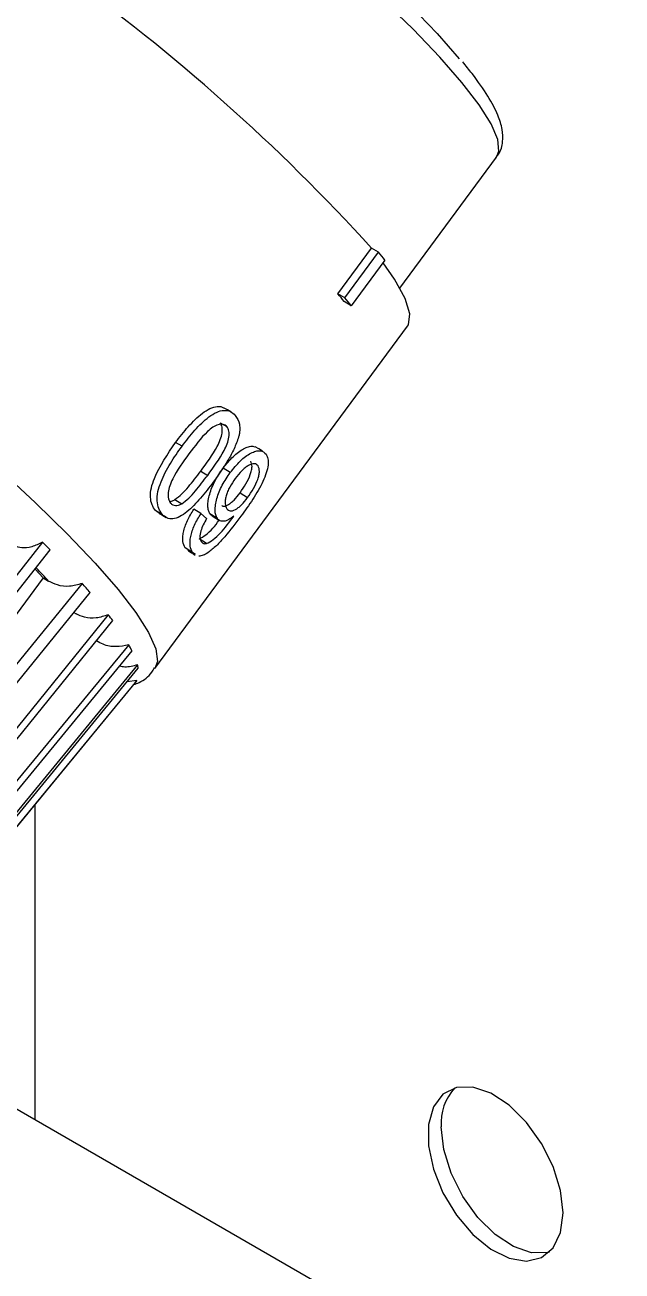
# Model space of a CAD drawing. Header units: millimetres. Extents: x 15 to 415, y 5 to 292.
# Drawn here: x 312.08 to 320.99, y 177.9 to 196.5 of the extents above; entities that cross this region are included whole.
import ezdxf

# ---------------------------------------------------------------- set-up
doc = ezdxf.new("R2010")
doc.units = ezdxf.units.MM

msp = doc.modelspace()

# ---------------------------------------------------------------- linework, layer by layer
at = {"color": 7, "linetype": 'Continuous', "lineweight": 25}
for p, q in [((317.6759, 192.5674), (319.1184, 194.5219)), ((316.7486, 192.4834), (317.2513, 193.1645)), ((316.8534, 192.4206), (317.3562, 193.1017)), ((317.3562, 193.1017), (317.2513, 193.1645)), ((317.4519, 192.9823), (316.9492, 192.3011)), ((316.8534, 192.4206), (316.7486, 192.4834)), ((316.9492, 192.3011), (316.8426, 192.3662)), ((314.0172, 186.8881), (317.7875, 191.9969)), ((314.9917, 190.5585), (315.0931, 190.4997)), ((314.4231, 190.2068), (314.3263, 190.2604)), ((314.7026, 189.8344), (314.8065, 189.7727)), ((315.143, 189.8144), (315.0361, 189.8797)), ((314.3172, 189.4099), (314.4204, 189.349)), ((315.2909, 189.5125), (315.4026, 189.4403)), ((314.0859, 189.204), (314.0261, 189.2501)), ((314.1276, 189.1913), (314.0261, 189.2501)), ((314.7047, 189.2009), (314.5977, 189.2664)), ((314.7047, 189.2009), (314.7895, 189.126)), ((314.9503, 189.1302), (314.8405, 189.1995)), ((314.7904, 188.7543), (314.6796, 188.8251)), ((312.341, 188.775), (306.8834, 181.883)), ((306.9987, 181.7673), (312.457, 188.6589)), ((314.515, 188.6654), (314.4709, 188.6908)), ((314.5807, 188.6214), (314.4709, 188.6908)), ((314.6259, 188.5949), (314.5807, 188.6214)), ((312.3495, 188.2449), (311.6793, 187.3367)), ((312.23, 188.3723), (312.3495, 188.2449)), ((312.3495, 188.2449), (312.4312, 188.194)), ((312.9307, 188.1587), (307.3872, 181.358)), ((307.5263, 181.2016), (313.0503, 188.0233)), ((313.3234, 187.6916), (307.7995, 180.8699)), ((312.8096, 187.726), (312.8435, 187.7058)), ((307.8654, 180.7824), (313.3901, 187.6037)), ((313.6285, 187.2437), (308.0622, 180.4873)), ((308.1199, 180.3813), (313.6769, 187.1526)), ((313.7583, 186.9437), (308.2012, 180.1724)), ((308.2113, 180.1218), (313.7692, 186.8925)), ((308.1727, 179.9301), (313.7293, 186.6792)), ((313.7488, 186.7081), (308.1971, 179.9696)), ((313.7488, 186.7081), (313.6033, 186.6904)), ((312.2316, 180.1508), (312.2316, 184.8601)), ((326.7531, 171.7677), (310.3858, 181.2164))]:
    msp.add_line(p, q, dxfattribs=at)
at = {"color": 8, "linetype": 'Continuous', "lineweight": 25, "flags": 128}
for points in [[(318.6008, 195.6378), (318.2715, 196.0151), (317.8734, 196.431), (317.4121, 196.8796), (316.894, 197.3547), (316.3265, 197.8496), (315.7176, 198.3573), (315.0756, 198.8707), (314.4098, 199.3826), (313.7294, 199.8858), (313.0439, 200.3732), (312.363, 200.838), (311.6963, 201.2738), (311.0531, 201.6742), (310.4425, 202.0339), (309.8729, 202.3476), (309.3525, 202.611), (308.8885, 202.8203), (308.4874, 202.9728), (308.1548, 203.0661), (307.8955, 203.0991), (307.7131, 203.0711), (307.624, 203.0049)], [(301.8331, 195.8799), (301.8526, 195.9024), (301.9929, 195.9694), (302.2134, 195.9744), (302.5112, 195.9173), (302.8822, 195.799), (303.3214, 195.6209), (303.8229, 195.3855), (304.3798, 195.096), (304.9847, 194.7563), (305.6293, 194.3711), (306.305, 193.9454), (307.0026, 193.4851), (307.7127, 192.9963), (308.4257, 192.4858), (309.1318, 191.9603), (309.8217, 191.4271), (310.4859, 190.8933), (311.1155, 190.3661), (311.7019, 189.8527), (312.2373, 189.36), (312.7143, 188.8947), (313.1266, 188.463), (313.4686, 188.0708)], [(319.1184, 194.5219), (319.1535, 194.6106), (319.1351, 194.7871), (319.0357, 195.0194), (318.8567, 195.3043), (318.6008, 195.6378)], [(313.4686, 188.0708), (313.7355, 187.7235), (313.9239, 187.4256), (314.0312, 187.1813), (314.0559, 186.9938), (314.0185, 186.8899)]]:
    msp.add_lwpolyline(points, dxfattribs=at)
at = {"color": 7, "linetype": 'Continuous', "lineweight": 25, "flags": 128}
for points in [[(308.7305, 203.0695), (308.9716, 202.9889), (309.3946, 202.8165), (309.8804, 202.5861), (310.4216, 202.3012), (311.0101, 201.9661), (311.637, 201.5859), (312.2926, 201.1663), (312.9672, 200.7138), (313.6504, 200.2352), (314.332, 199.7376), (315.0015, 199.2288), (315.6488, 198.7163), (316.2641, 198.208), (316.8382, 197.7116), (317.3622, 197.2345), (317.8283, 196.7841), (318.2293, 196.3671), (318.5592, 195.9898)], [(317.7875, 191.9969), (317.8025, 192.0208), (317.8249, 192.184), (317.7553, 192.4119), (317.5946, 192.7011), (317.4241, 192.9446)], [(315.1536, 190.7198), (315.1038, 190.7484), (315.0539, 190.777)], [(315.6221, 190.1323), (315.5677, 190.1664), (315.5133, 190.2005)], [(314.0845, 189.2019), (314.136, 189.1718), (314.1875, 189.1417)], [(314.8724, 189.1696), (314.9277, 189.1345), (314.983, 189.0994)], [(320.1108, 178.7639), (320.0734, 179.1002), (319.9638, 179.4549), (319.7902, 179.8015), (319.5654, 180.1144), (319.3062, 180.3705), (319.0318, 180.5506), (318.7624, 180.6414), (318.5182, 180.6363), (318.3171, 180.5355), (318.1742, 180.3466), (318.0999, 180.0836), (318.0999, 179.7659), (318.1742, 179.4172), (318.3171, 179.0632), (318.5182, 178.7303), (318.7624, 178.4432), (319.0318, 178.223), (319.3062, 178.0863), (319.5654, 178.043), (319.7902, 178.0965), (319.9638, 178.2427), (320.0734, 178.4708), (320.1108, 178.7639)], [(319.9088, 178.1806), (319.8853, 178.1744), (319.641, 178.1692), (319.3717, 178.2601), (319.0972, 178.4402), (318.838, 178.6962), (318.6132, 179.0092), (318.4396, 179.3558), (318.33, 179.7105), (318.2926, 180.0468)]]:
    msp.add_lwpolyline(points, dxfattribs=at)
at = {"color": 7, "linetype": 'Continuous', "lineweight": 25}
for centre, radius, start, end in [((295.7734, 173.6654), 29.0089, 42.23539, 54.47994), ((311.8119, 188.5573), 7.1687, 38.11712, 39.34051), ((311.3071, 188.0231), 7.036, 38.11712, 39.34051), ((311.3092, 187.8761), 7.1687, 38.11712, 39.34051), ((299.3991, 175.7236), 18.3802, 44.72984, 45.24117), ((305.1764, 181.1879), 10.4269, 40.9616, 41.9541), ((308.8985, 184.2654), 5.5963, 36.62094, 37.75077), ((311.936, 186.2863), 1.9445, 26.45413, 29.49526), ((313.1795, 186.7937), 0.5979, 9.51596, 14.53524), ((313.5876, 186.7959), 0.1836, 320.54766, 331.43951), ((319.0515, 180.1105), 0.7616, 136.98275, 184.80053)]:
    msp.add_arc(centre, radius, start, end, dxfattribs=at)
at = {"color": 8, "linetype": 'Continuous', "lineweight": 25}
msp.add_arc((303.3785, 179.9704), 12.2302, 42.2524, 43.48023, dxfattribs=at)
at = {"color": 7, "linetype": 'Continuous', "lineweight": 25}
for points, knots in [([(319.1025, 194.5164), (319.1184, 194.5326), (319.1817, 194.5969), (319.2161, 194.758), (319.2065, 194.9488), (319.1365, 195.1664), (318.9949, 195.4326), (318.8073, 195.7027), (318.66, 195.8851), (318.6122, 195.9444)], [0, 0, 0, 0, 0.04382412, 0.17396717, 0.30671741, 0.46770042, 0.67607837, 0.89477556, 1, 1, 1, 1]), ([(314.3263, 190.2604), (314.3884, 190.3416), (314.5123, 190.5036), (314.6888, 190.6784), (314.8405, 190.7747), (314.9512, 190.8052), (315.0235, 190.7988), (315.0497, 190.7777), (315.0525, 190.7755)], [0, 0, 0, 0, 0.28163218, 0.56256275, 0.70312017, 0.84338461, 0.98365967, 1, 1, 1, 1]), ([(314.4231, 190.2068), (314.4852, 190.2878), (314.6092, 190.4499), (314.7867, 190.6246), (314.9387, 190.7191), (315.0519, 190.7508), (315.1496, 190.7319), (315.1947, 190.6892), (315.2173, 190.6679)], [0, 0, 0, 0, 0.2489047, 0.4974834, 0.6223125, 0.7475325, 0.873476, 1, 1, 1, 1]), ([(315.2173, 190.6679), (315.2439, 190.628), (315.2838, 190.568), (315.2865, 190.4615), (315.2798, 190.3969), (315.2721, 190.3629), (315.2682, 190.3459)], [0, 0, 0, 0, 0.5003167, 0.7504277, 0.8753328, 1, 1, 1, 1]), ([(315.0931, 190.4997), (315.0759, 190.5135), (315.0414, 190.5412), (314.9638, 190.5323), (314.8825, 190.4957), (314.7262, 190.3595), (314.6152, 190.2116), (314.5265, 190.0934)], [0, 0, 0, 0, 0.1262341, 0.2519697, 0.3771553, 0.5019799, 1, 1, 1, 1]), ([(314.7026, 189.8344), (314.7898, 189.9543), (314.8988, 190.1041), (314.9989, 190.3051), (315.0239, 190.4054), (315.0284, 190.4994), (315.0039, 190.5388), (314.9917, 190.5585)], [0, 0, 0, 0, 0.5004862, 0.6256636, 0.750594, 0.875331, 1, 1, 1, 1]), ([(314.8065, 189.7727), (314.8937, 189.8926), (315.0028, 190.0426), (315.1024, 190.2443), (315.1269, 190.3452), (315.1306, 190.4399), (315.1056, 190.4797), (315.0931, 190.4997)], [0, 0, 0, 0, 0.4979741, 0.6227974, 0.7479899, 0.8737186, 1, 1, 1, 1]), ([(315.2682, 190.3459), (315.2472, 190.2868), (315.2054, 190.1687), (315.0772, 189.9378), (314.9646, 189.7787), (314.8896, 189.6727)], [0, 0, 0, 0, 0.25037665, 0.50047675, 1, 1, 1, 1]), ([(314.0261, 189.2501), (314.0076, 189.2761), (313.9706, 189.328), (313.9471, 189.4444), (313.9597, 189.5836), (314.0604, 189.8734), (314.2082, 190.0885), (314.3263, 190.2604)], [0, 0, 0, 0, 0.1253562, 0.2505866, 0.3755784, 0.5009818, 1, 1, 1, 1]), ([(314.1276, 189.1913), (314.1087, 189.2177), (314.071, 189.2704), (314.0463, 189.3878), (314.0576, 189.5281), (314.1248, 189.7219), (314.2423, 189.9564), (314.3628, 190.1233), (314.4231, 190.2068)], [0, 0, 0, 0, 0.1264994, 0.2525475, 0.3776578, 0.5024578, 0.751109, 1, 1, 1, 1]), ([(314.5265, 190.0934), (314.4389, 189.9729), (314.3295, 189.8223), (314.2355, 189.6175), (314.213, 189.514), (314.214, 189.418), (314.2398, 189.3783), (314.2527, 189.3584)], [0, 0, 0, 0, 0.4979511, 0.6227535, 0.7479571, 0.873668, 1, 1, 1, 1]), ([(315.0361, 189.8797), (315.0851, 189.94), (315.1829, 190.0605), (315.3196, 190.1639), (315.4159, 190.2026), (315.4763, 190.215), (315.4984, 190.1982), (315.507, 190.1918)], [0, 0, 0, 0, 0.3015665, 0.6028161, 0.7539408, 0.9050979, 1, 1, 1, 1]), ([(315.143, 189.8144), (315.1921, 189.8747), (315.2903, 189.9956), (315.4271, 190.0972), (315.525, 190.1366), (315.6129, 190.147), (315.6516, 190.1116), (315.6774, 190.0881)], [0, 0, 0, 0, 0.24800351, 0.4967585, 0.62225428, 0.7482766, 1, 1, 1, 1]), ([(315.5578, 189.9132), (315.5416, 189.9285), (315.5172, 189.9513), (315.4613, 189.9427), (315.4143, 189.9216), (315.3641, 189.8872), (315.2968, 189.8255), (315.25, 189.766), (315.2189, 189.7263)], [0, 0, 0, 0, 0.2514988, 0.3764077, 0.5026972, 0.6275891, 0.752046, 1, 1, 1, 1]), ([(315.2909, 189.5125), (315.321, 189.5568), (315.3813, 189.6452), (315.4368, 189.7635), (315.4625, 189.8485), (315.4732, 189.9245), (315.458, 189.9595), (315.4478, 189.9829)], [0, 0, 0, 0, 0.2505762, 0.4998604, 0.6263672, 0.7505203, 1, 1, 1, 1]), ([(315.6774, 190.0881), (315.6887, 190.0668), (315.7112, 190.0243), (315.7124, 189.9281), (315.6858, 189.8114), (315.6175, 189.6387), (315.4825, 189.4119), (315.3632, 189.2461), (315.3035, 189.163)], [0, 0, 0, 0, 0.1265212, 0.2526825, 0.3782987, 0.5032857, 0.751342, 1, 1, 1, 1]), ([(315.4026, 189.4403), (315.4328, 189.4846), (315.4931, 189.5733), (315.5483, 189.6921), (315.5736, 189.7775), (315.5838, 189.8541), (315.5683, 189.8895), (315.5578, 189.9132)], [0, 0, 0, 0, 0.2485112, 0.4967455, 0.623404, 0.7482167, 1, 1, 1, 1]), ([(314.3172, 189.4099), (314.352, 189.4366), (314.4218, 189.4901), (314.5518, 189.6363), (314.6423, 189.7552), (314.7026, 189.8344)], [0, 0, 0, 0, 0.2494139, 0.4995671, 1, 1, 1, 1]), ([(314.4204, 189.349), (314.4554, 189.3755), (314.5253, 189.4286), (314.6556, 189.5746), (314.7462, 189.6935), (314.8065, 189.7727)], [0, 0, 0, 0, 0.2499109, 0.5000071, 1, 1, 1, 1]), ([(314.8405, 189.1995), (314.8319, 189.2148), (314.8148, 189.2455), (314.8066, 189.3146), (314.8135, 189.3981), (314.8346, 189.4915), (314.8681, 189.5904), (314.9302, 189.7246), (314.9938, 189.8177), (315.0361, 189.8797)], [0, 0, 0, 0, 0.1250871, 0.2501366, 0.3738838, 0.50032, 0.6253996, 0.7504835, 1, 1, 1, 1]), ([(314.9503, 189.1302), (314.9415, 189.1458), (314.9241, 189.177), (314.9152, 189.2468), (314.9216, 189.3309), (314.9423, 189.4249), (314.9753, 189.5243), (315.037, 189.6589), (315.1006, 189.7523), (315.143, 189.8144)], [0, 0, 0, 0, 0.1263138, 0.2523876, 0.3767832, 0.5033687, 0.6281713, 0.752553, 1, 1, 1, 1]), ([(315.2189, 189.7263), (315.1898, 189.6844), (315.1458, 189.6209), (315.1025, 189.53), (315.079, 189.4631), (315.0661, 189.4015), (315.0636, 189.3291), (315.0801, 189.2963), (315.0912, 189.2743)], [0, 0, 0, 0, 0.2477067, 0.3752735, 0.4969285, 0.6227753, 0.7481518, 1, 1, 1, 1]), ([(314.8896, 189.6727), (314.8277, 189.5915), (314.7042, 189.429), (314.5333, 189.2499), (314.3904, 189.1501), (314.2853, 189.1138), (314.1941, 189.1283), (314.1498, 189.1703), (314.1276, 189.1913)], [0, 0, 0, 0, 0.2489196, 0.4974993, 0.6223655, 0.7475698, 0.8734839, 1, 1, 1, 1]), ([(314.2398, 189.3845), (314.2493, 189.3853), (314.2738, 189.3875), (314.3007, 189.4014), (314.3172, 189.4099)], [0, 0, 0, 0, 0.38607027, 1, 1, 1, 1]), ([(314.2527, 189.3584), (314.2576, 189.3532), (314.2674, 189.3429), (314.2904, 189.328), (314.3243, 189.3192), (314.3709, 189.3254), (314.4039, 189.3412), (314.4204, 189.349)], [0, 0, 0, 0, 0.1257548, 0.2513864, 0.5017456, 0.7512825, 1, 1, 1, 1]), ([(315.0169, 189.3218), (315.0217, 189.3182), (315.0425, 189.3021), (315.0935, 189.3228), (315.1518, 189.36), (315.2147, 189.4155), (315.2605, 189.4738), (315.2909, 189.5125)], [0, 0, 0, 0, 0.0901215, 0.3927955, 0.5432248, 0.6969174, 1, 1, 1, 1]), ([(315.0912, 189.2743), (315.1064, 189.2597), (315.1368, 189.2304), (315.2041, 189.2504), (315.2633, 189.2882), (315.3262, 189.3431), (315.3721, 189.4015), (315.4026, 189.4403)], [0, 0, 0, 0, 0.2519566, 0.502463, 0.6262938, 0.7523268, 1, 1, 1, 1]), ([(314.4709, 188.6908), (314.4565, 188.7186), (314.4349, 188.7605), (314.433, 188.8491), (314.4438, 188.9254), (314.4669, 189.0089), (314.5127, 189.1253), (314.5638, 189.2101), (314.5977, 189.2664)], [0, 0, 0, 0, 0.2496671, 0.3755583, 0.4999733, 0.6240618, 0.7502728, 1, 1, 1, 1]), ([(314.5807, 188.6214), (314.566, 188.6497), (314.544, 188.6921), (314.5413, 188.7816), (314.5517, 188.8585), (314.5744, 188.9425), (314.6198, 189.0593), (314.6708, 189.1444), (314.7047, 189.2009)], [0, 0, 0, 0, 0.2517156, 0.3781939, 0.5029988, 0.6269015, 0.752452, 1, 1, 1, 1]), ([(314.7904, 188.7543), (314.8227, 188.7712), (314.8874, 188.8048), (315.0307, 188.9418), (315.1311, 189.0746), (315.1981, 189.1631)], [0, 0, 0, 0, 0.2509082, 0.5009678, 1, 1, 1, 1]), ([(315.3035, 189.163), (315.2235, 189.0578), (315.1034, 188.8999), (314.9352, 188.7151), (314.8541, 188.6516), (314.8135, 188.6198)], [0, 0, 0, 0, 0.4993847, 0.7495334, 1, 1, 1, 1]), ([(314.873, 189.1705), (314.8684, 189.173), (314.8558, 189.1795), (314.8464, 189.1918), (314.8405, 189.1995)], [0, 0, 0, 0, 0.3695579, 1, 1, 1, 1]), ([(315.1981, 189.1631), (315.1715, 189.144), (315.1184, 189.1058), (315.0481, 189.0831), (315.0002, 189.0889), (314.9687, 189.1074), (314.9564, 189.1226), (314.9503, 189.1302)], [0, 0, 0, 0, 0.2485222, 0.4979205, 0.7484709, 0.8741735, 1, 1, 1, 1]), ([(314.6796, 188.8251), (314.7118, 188.8424), (314.7762, 188.8771), (314.8819, 188.976), (314.9471, 189.0609), (314.9788, 189.1021)], [0, 0, 0, 0, 0.3391685, 0.6789581, 1, 1, 1, 1]), ([(314.7895, 189.126), (314.772, 189.0957), (314.737, 189.035), (314.7146, 188.9741), (314.7034, 188.9436)], [0, 0, 0, 0, 0.50006783, 1, 1, 1, 1]), ([(314.7034, 188.9436), (314.6963, 188.9092), (314.6821, 188.8402), (314.6999, 188.8027), (314.7089, 188.7839)], [0, 0, 0, 0, 0.4985478, 1, 1, 1, 1]), ([(312.341, 188.775), (312.2876, 188.7488), (312.1806, 188.6964), (312.0346, 188.6817), (311.9606, 188.7073), (311.9275, 188.7188)], [0, 0, 0, 0, 0.3557091, 0.7114031, 1, 1, 1, 1]), ([(314.5086, 188.6533), (314.5271, 188.6416), (314.564, 188.618), (314.601, 188.5945), (314.6195, 188.5828)], [0, 0, 0, 0, 0.4999997, 1, 1, 1, 1]), ([(314.8135, 188.6198), (314.7878, 188.6042), (314.7364, 188.5728), (314.6947, 188.5688), (314.6738, 188.5668)], [0, 0, 0, 0, 0.49909324, 1, 1, 1, 1]), ([(314.7089, 188.7839), (314.7193, 188.7731), (314.7349, 188.7568), (314.7647, 188.7511), (314.7818, 188.7532), (314.7904, 188.7543)], [0, 0, 0, 0, 0.50003513, 0.75017767, 1, 1, 1, 1]), ([(312.9307, 188.1587), (312.869, 188.1408), (312.7457, 188.1052), (312.5689, 188.124), (312.4738, 188.1723), (312.4312, 188.194)], [0, 0, 0, 0, 0.3553787, 0.7105713, 1, 1, 1, 1]), ([(313.3234, 187.6916), (313.2638, 187.6719), (313.1447, 187.6325), (312.9745, 187.6433), (312.884, 187.6865), (312.8435, 187.7058)], [0, 0, 0, 0, 0.35570906, 0.71140313, 1, 1, 1, 1]), ([(313.6285, 187.2437), (313.5648, 187.2301), (313.4374, 187.2029), (313.2667, 187.233), (313.1786, 187.2838), (313.1462, 187.3025)], [0, 0, 0, 0, 0.3876237, 0.7750444, 1, 1, 1, 1]), ([(313.7583, 186.9437), (313.6951, 186.9256), (313.605, 186.8998), (313.5159, 186.9183), (313.4892, 186.9239)], [0, 0, 0, 0, 0.70088217, 1, 1, 1, 1]), ([(313.7049, 186.6495), (313.7314, 186.6592), (313.8252, 186.6935), (313.9471, 186.783), (314.0009, 186.8775), (314.0139, 186.9004)], [0, 0, 0, 0, 0.2304063, 0.8133269, 1, 1, 1, 1])]:
    msp.add_open_spline(points, degree=3, knots=knots, dxfattribs=at)

doc.saveas('drawing.dxf')
